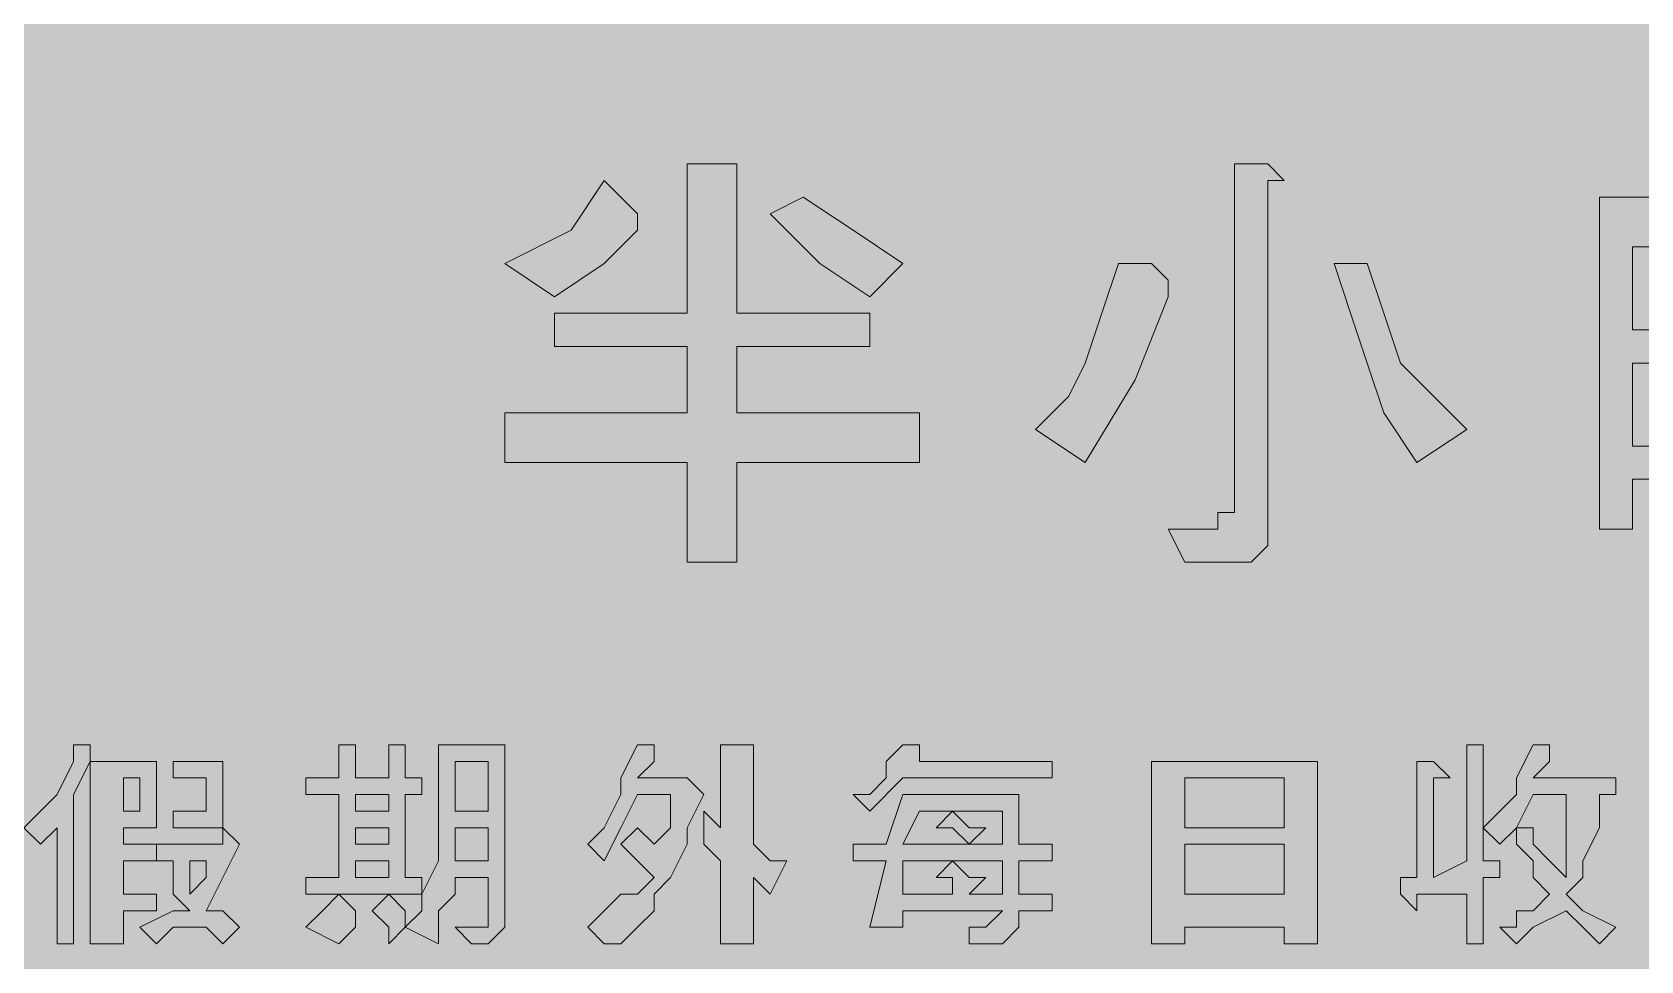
# Model space of a CAD drawing. Header units: metres. Extents: x 9 to 558, y 12 to 259.
# Drawn here: x 137 to 253.4, y 67.2 to 134.3 of the extents above; entities that cross this region are included whole.
import ezdxf

# ---------------------------------------------------------------- set-up
doc = ezdxf.new("R2010")
doc.units = ezdxf.units.M
doc.layers.add('FILL_BLACK_000000', color=7, linetype='Continuous', true_color=0x000000)
doc.layers.add('FILL_YELLOW_FFFF00', color=7, linetype='Continuous', true_color=0xffff00)

msp = doc.modelspace()

# ---------------------------------------------------------------- hatches: boundary and pattern name
at = {"layer": 'FILL_BLACK_000000', "true_color": 0x000000}
h = msp.add_hatch(color=7, dxfattribs=at)
h.dxf.hatch_style = 1
h.paths.add_polyline_path([(184.41, 124.8), (186.81, 124.8), (188.01, 124.8), (188.01, 123.6), (188.01, 114), (197.61, 114), (197.61, 111.6), (188.01, 111.6), (188.01, 106.8), (201.21, 106.8), (201.21, 103.2), (188.01, 103.2), (188.01, 96), (184.41, 96), (184.41, 103.2), (171.21, 103.2), (171.21, 106.8), (184.41, 106.8), (184.41, 111.6), (174.81, 111.6), (174.81, 114), (184.41, 114), (184.41, 124.8)])
h = msp.add_hatch(color=7, dxfattribs=at)
h.dxf.hatch_style = 1
h.paths.add_polyline_path([(226.41, 124.8), (227.61, 123.6), (226.41, 123.6), (226.41, 99.6), (226.41, 98.4), (226.41, 97.2), (225.21, 96), (222.81, 96), (220.41, 96), (219.21, 98.4), (221.61, 98.4), (222.81, 98.4), (222.81, 99.6), (224.01, 99.6), (224.01, 100.8), (224.01, 124.8), (225.21, 124.8), (226.41, 124.8)])
h = msp.add_hatch(color=7, dxfattribs=at)
h.dxf.hatch_style = 1
h.paths.add_polyline_path([(180.81, 121.2), (180.81, 120), (178.41, 117.6), (174.81, 115.2), (171.21, 117.6), (176.01, 120), (178.41, 123.6), (179.61, 122.4), (180.81, 121.2)])
h = msp.add_hatch(color=7, dxfattribs=at)
h.dxf.hatch_style = 1
h.paths.add_polyline_path([(196.41, 120), (200.01, 117.6), (197.61, 115.2), (194.01, 117.6), (190.41, 121.2), (192.81, 122.4), (196.41, 120)])
h = msp.add_hatch(color=7, dxfattribs=at)
h.dxf.hatch_style = 1
h.paths.add_polyline_path([(256.41, 99.6), (256.41, 102), (252.81, 102), (252.81, 98.4), (250.41, 98.4), (250.41, 99.6), (250.41, 122.4), (258.81, 122.4), (258.81, 99.6), (256.41, 99.6)])
h.paths.add_polyline_path([(252.81, 118.8), (252.81, 112.8), (256.41, 112.8), (256.41, 118.8), (252.81, 118.8)], flags=16)
h.paths.add_polyline_path([(256.41, 110.4), (252.81, 110.4), (252.81, 104.4), (256.41, 104.4), (256.41, 110.4)], flags=16)
h = msp.add_hatch(color=7, dxfattribs=at)
h.dxf.hatch_style = 1
h.paths.add_polyline_path([(212.01, 108), (213.21, 110.4), (214.41, 114), (215.61, 117.6), (218.01, 117.6), (219.21, 116.4), (219.21, 115.2), (216.81, 109.2), (213.21, 103.2), (209.61, 105.6), (212.01, 108)])
h = msp.add_hatch(color=7, dxfattribs=at)
h.dxf.hatch_style = 1
h.paths.add_polyline_path([(234.81, 106.8), (233.61, 110.4), (232.41, 114), (231.21, 117.6), (233.61, 117.6), (234.81, 114), (236.01, 110.4), (238.41, 108), (240.81, 105.6), (237.21, 103.2), (234.81, 106.8)])
h = msp.add_hatch(color=7, dxfattribs=at)
h.dxf.hatch_style = 1
h.paths.add_polyline_path([(141.21, 81.6), (140.01, 79.2), (140.01, 68.4), (138.81, 68.4), (138.81, 76.8), (137.61, 75.6), (136.41, 76.8), (137.61, 78), (138.81, 79.2), (140.01, 81.6), (140.01, 82.8), (141.21, 82.8), (141.21, 81.6)])
h = msp.add_hatch(color=7, dxfattribs=at)
h.dxf.hatch_style = 1
h.paths.add_polyline_path([(160.41, 81.6), (160.41, 80.4), (162.81, 80.4), (162.81, 82.8), (164.01, 82.8), (164.01, 81.6), (164.01, 80.4), (165.21, 80.4), (165.21, 79.2), (164.01, 79.2), (164.01, 73.2), (165.21, 73.2), (165.21, 72), (156.81, 72), (156.81, 73.2), (159.21, 73.2), (159.21, 79.2), (156.81, 79.2), (156.81, 80.4), (159.21, 80.4), (159.21, 82.8), (160.41, 82.8), (160.41, 81.6)])
h.paths.add_polyline_path([(160.41, 75.6), (162.81, 75.6), (162.81, 76.8), (160.41, 76.8), (160.41, 75.6)], flags=16)
h.paths.add_polyline_path([(160.41, 74.4), (160.41, 73.2), (162.81, 73.2), (162.81, 74.4), (160.41, 74.4)], flags=16)
h.paths.add_polyline_path([(162.81, 79.2), (160.41, 79.2), (160.41, 78), (162.81, 78), (162.81, 79.2)], flags=16)
h = msp.add_hatch(color=7, dxfattribs=at)
h.dxf.hatch_style = 1
h.paths.add_polyline_path([(171.21, 69.6), (170.01, 68.4), (168.81, 68.4), (167.61, 69.6), (168.81, 69.6), (170.01, 69.6), (170.01, 70.8), (170.01, 73.2), (167.61, 73.2), (167.61, 72), (166.41, 70.8), (166.41, 69.6), (166.41, 68.4), (164.01, 69.6), (165.21, 70.8), (165.21, 72), (166.41, 74.4), (166.41, 75.6), (166.41, 82.8), (171.21, 82.8), (171.21, 70.8), (171.21, 69.6)])
h.paths.add_polyline_path([(167.61, 76.8), (167.61, 74.4), (170.01, 74.4), (170.01, 76.8), (167.61, 76.8)], flags=16)
h.paths.add_polyline_path([(170.01, 81.6), (167.61, 81.6), (167.61, 78), (170.01, 78), (170.01, 81.6)], flags=16)
h = msp.add_hatch(color=7, dxfattribs=at)
h.dxf.hatch_style = 1
h.paths.add_polyline_path([(182.01, 82.8), (182.01, 81.6), (180.81, 80.4), (183.21, 80.4), (184.41, 80.4), (185.61, 79.2), (184.41, 76.8), (184.41, 75.6), (183.21, 73.2), (182.01, 72), (182.01, 70.8), (180.81, 69.6), (179.61, 68.4), (178.41, 68.4), (177.21, 69.6), (178.41, 70.8), (179.61, 72), (180.81, 72), (182.01, 73.2), (180.81, 74.4), (179.61, 75.6), (180.81, 76.8), (182.01, 75.6), (183.21, 76.8), (183.21, 79.2), (180.81, 79.2), (179.61, 76.8), (178.41, 74.4), (177.21, 75.6), (178.41, 76.8), (179.61, 79.2), (179.61, 80.4), (180.81, 82.8), (182.01, 82.8)])
h = msp.add_hatch(color=7, dxfattribs=at)
h.dxf.hatch_style = 1
h.paths.add_polyline_path([(189.21, 82.8), (189.21, 81.6), (189.21, 75.6), (190.41, 74.4), (191.61, 74.4), (190.41, 72), (189.21, 73.2), (189.21, 68.4), (186.81, 68.4), (186.81, 74.4), (185.61, 75.6), (185.61, 76.8), (185.61, 78), (186.81, 76.8), (186.81, 82.8), (188.01, 82.8), (189.21, 82.8)])
h = msp.add_hatch(color=7, dxfattribs=at)
h.dxf.hatch_style = 1
h.paths.add_polyline_path([(197.61, 79.2), (198.81, 80.4), (198.81, 81.6), (200.01, 82.8), (201.21, 82.8), (201.21, 81.6), (210.81, 81.6), (210.81, 80.4), (200.01, 80.4), (197.61, 78), (196.41, 79.2), (197.61, 79.2)])
h = msp.add_hatch(color=7, dxfattribs=at)
h.dxf.hatch_style = 1
h.paths.add_polyline_path([(237.21, 73.2), (237.21, 81.6), (238.41, 81.6), (239.61, 80.4), (238.41, 80.4), (238.41, 73.2), (240.81, 74.4), (240.81, 82.8), (242.01, 82.8), (242.01, 74.4), (243.21, 74.4), (243.21, 73.2), (242.01, 73.2), (242.01, 68.4), (240.81, 68.4), (240.81, 72), (237.21, 72), (237.21, 70.8), (236.01, 72), (236.01, 73.2), (237.21, 73.2)])
h = msp.add_hatch(color=7, dxfattribs=at)
h.dxf.hatch_style = 1
h.paths.add_polyline_path([(242.01, 76.8), (243.21, 78), (244.41, 79.2), (244.41, 80.4), (245.61, 82.8), (246.81, 82.8), (246.81, 81.6), (245.61, 80.4), (251.61, 80.4), (251.61, 79.2), (250.41, 79.2), (250.41, 76.8), (249.21, 74.4), (249.21, 73.2), (248.01, 72), (249.21, 70.8), (251.61, 69.6), (250.41, 68.4), (249.21, 69.6), (248.01, 70.8), (245.61, 69.6), (244.41, 68.4), (243.21, 69.6), (244.41, 69.6), (244.41, 70.8), (245.61, 70.8), (246.81, 72), (245.61, 73.2), (245.61, 74.4), (244.41, 75.6), (244.41, 76.8), (243.21, 75.6), (242.01, 76.8)])
h.paths.add_polyline_path([(245.61, 76.8), (245.61, 75.6), (246.81, 74.4), (248.01, 73.2), (248.01, 74.4), (248.01, 75.6), (248.01, 76.8), (248.01, 79.2), (245.61, 79.2), (244.41, 76.8), (245.61, 76.8)], flags=16)
h = msp.add_hatch(color=7, dxfattribs=at)
h.dxf.hatch_style = 1
h.paths.add_polyline_path([(146.01, 76.8), (143.61, 76.8), (143.61, 75.6), (146.01, 75.6), (146.01, 74.4), (143.61, 74.4), (143.61, 72), (146.01, 72), (146.01, 70.8), (143.61, 70.8), (143.61, 68.4), (141.21, 68.4), (141.21, 81.6), (146.01, 81.6), (146.01, 76.8)])
h.paths.add_polyline_path([(144.81, 80.4), (143.61, 80.4), (143.61, 78), (144.81, 78), (144.81, 80.4)], flags=16)
h = msp.add_hatch(color=7, dxfattribs=at)
h.dxf.hatch_style = 1
h.paths.add_polyline_path([(150.81, 81.6), (150.81, 76.8), (147.21, 76.8), (147.21, 78), (149.61, 78), (149.61, 80.4), (147.21, 80.4), (147.21, 81.6), (150.81, 81.6)])
h = msp.add_hatch(color=7, dxfattribs=at)
h.dxf.hatch_style = 1
h.paths.add_polyline_path([(230.01, 68.4), (227.61, 68.4), (227.61, 69.6), (220.41, 69.6), (220.41, 68.4), (218.01, 68.4), (218.01, 81.6), (230.01, 81.6), (230.01, 68.4)])
h.paths.add_polyline_path([(220.41, 75.6), (220.41, 72), (227.61, 72), (227.61, 75.6), (220.41, 75.6)], flags=16)
h.paths.add_polyline_path([(227.61, 80.4), (220.41, 80.4), (220.41, 76.8), (227.61, 76.8), (227.61, 80.4)], flags=16)
h = msp.add_hatch(color=7, dxfattribs=at)
h.dxf.hatch_style = 1
h.paths.add_polyline_path([(210.81, 75.6), (210.81, 74.4), (208.41, 74.4), (208.41, 72), (210.81, 72), (210.81, 70.8), (208.41, 70.8), (208.41, 69.6), (207.21, 68.4), (206.01, 68.4), (204.81, 68.4), (204.81, 69.6), (206.01, 69.6), (207.21, 70.8), (200.01, 70.8), (200.01, 69.6), (197.61, 69.6), (198.81, 74.4), (196.41, 74.4), (196.41, 75.6), (198.81, 75.6), (200.01, 79.2), (208.41, 79.2), (208.41, 75.6), (210.81, 75.6)])
h.paths.add_polyline_path([(201.21, 78), (200.01, 75.6), (204.81, 75.6), (207.21, 75.6), (207.21, 78), (203.61, 78), (201.21, 78)], flags=16)
h.paths.add_polyline_path([(204.81, 72), (207.21, 72), (207.21, 74.4), (203.61, 74.4), (204.81, 73.2), (206.01, 73.2), (204.81, 72)], flags=16)
h.paths.add_polyline_path([(200.01, 74.4), (200.01, 72), (203.61, 72), (203.61, 73.2), (202.41, 73.2), (203.61, 74.4), (200.01, 74.4)], flags=16)
h = msp.add_hatch(color=7, dxfattribs=at)
h.dxf.hatch_style = 1
h.paths.add_polyline_path([(202.41, 76.8), (203.61, 78), (204.81, 76.8), (206.01, 76.8), (204.81, 75.6), (203.61, 76.8), (202.41, 76.8)])
h = msp.add_hatch(color=7, dxfattribs=at)
h.dxf.hatch_style = 1
h.paths.add_polyline_path([(146.01, 75.6), (150.81, 75.6), (150.81, 76.8), (152.01, 75.6), (150.81, 73.2), (149.61, 70.8), (150.81, 70.8), (152.01, 69.6), (150.81, 68.4), (149.61, 69.6), (148.41, 69.6), (147.21, 69.6), (146.01, 68.4), (144.81, 69.6), (147.21, 70.8), (148.41, 70.8), (147.21, 72), (147.21, 74.4), (146.01, 74.4), (146.01, 75.6)])
h.paths.add_polyline_path([(148.41, 72), (149.61, 73.2), (149.61, 74.4), (148.41, 74.4), (148.41, 73.2), (148.41, 72)], flags=16)
h = msp.add_hatch(color=7, dxfattribs=at)
h.dxf.hatch_style = 1
h.paths.add_polyline_path([(158.01, 70.8), (159.21, 72), (160.41, 70.8), (160.41, 69.6), (159.21, 68.4), (156.81, 69.6), (158.01, 70.8)])
h = msp.add_hatch(color=7, dxfattribs=at)
h.dxf.hatch_style = 1
h.paths.add_polyline_path([(164.01, 70.8), (164.01, 69.6), (162.81, 68.4), (162.81, 69.6), (161.61, 70.8), (162.81, 72), (164.01, 70.8)])
at = {"layer": 'FILL_YELLOW_FFFF00', "true_color": 0xffff00}
h = msp.add_hatch(color=7, dxfattribs=at)
h.dxf.hatch_style = 1
h.paths.add_polyline_path([(552.02, 259.18), (553.41, 259.05), (554.8, 258.69), (556.41, 258), (557.1, 256.39), (557.46, 255), (557.59, 253.61), (557.61, 252), (557.61, 19.2), (557.61, 15.6), (557.01, 14.85), (556.6, 14.08), (556.41, 13.2), (554.8, 12.51), (553.41, 12.15), (552.02, 12.02), (550.41, 12), (16.41, 12), (14.01, 12), (13.13, 12.19), (12.36, 12.6), (11.61, 13.2), (10.22, 14.81), (9.8, 15.52), (9.51, 16.2), (9.25, 17.59), (9.21, 19.2), (9.21, 252), (9.21, 255.6), (9.61, 255.65), (9.92, 255.81), (10.41, 256.35), (10.9, 257.12), (11.61, 258), (12.36, 258.6), (13.13, 259.01), (14.01, 259.2), (16.41, 259.2), (550.41, 259.2), (552.02, 259.18)])

# ---------------------------------------------------------------- linework, layer by layer
at = {"layer": 'FILL_BLACK_000000', "lineweight": 0, "true_color": 0x000000}
for points in [[(184.41, 124.8), (186.81, 124.8), (188.01, 124.8), (188.01, 123.6), (188.01, 114), (197.61, 114), (197.61, 111.6), (188.01, 111.6), (188.01, 106.8), (201.21, 106.8), (201.21, 103.2), (188.01, 103.2), (188.01, 96), (184.41, 96), (184.41, 103.2), (171.21, 103.2), (171.21, 106.8), (184.41, 106.8), (184.41, 111.6), (174.81, 111.6), (174.81, 114), (184.41, 114)], [(226.41, 124.8), (227.61, 123.6), (226.41, 123.6), (226.41, 99.6), (226.41, 98.4), (226.41, 97.2), (225.21, 96), (222.81, 96), (220.41, 96), (219.21, 98.4), (221.61, 98.4), (222.81, 98.4), (222.81, 99.6), (224.01, 99.6), (224.01, 100.8), (224.01, 124.8), (225.21, 124.8)], [(180.81, 121.2), (180.81, 120), (178.41, 117.6), (174.81, 115.2), (171.21, 117.6), (176.01, 120), (178.41, 123.6), (179.61, 122.4)], [(196.41, 120), (200.01, 117.6), (197.61, 115.2), (194.01, 117.6), (190.41, 121.2), (192.81, 122.4)], [(256.41, 99.6), (256.41, 102), (252.81, 102), (252.81, 98.4), (250.41, 98.4), (250.41, 99.6), (250.41, 122.4), (258.81, 122.4), (258.81, 99.6)], [(252.81, 118.8), (252.81, 112.8), (256.41, 112.8), (256.41, 118.8)], [(212.01, 108), (213.21, 110.4), (214.41, 114), (215.61, 117.6), (218.01, 117.6), (219.21, 116.4), (219.21, 115.2), (216.81, 109.2), (213.21, 103.2), (209.61, 105.6)], [(234.81, 106.8), (233.61, 110.4), (232.41, 114), (231.21, 117.6), (233.61, 117.6), (234.81, 114), (236.01, 110.4), (238.41, 108), (240.81, 105.6), (237.21, 103.2)], [(256.41, 110.4), (252.81, 110.4), (252.81, 104.4), (256.41, 104.4)], [(141.21, 81.6), (140.01, 79.2), (140.01, 68.4), (138.81, 68.4), (138.81, 76.8), (137.61, 75.6), (136.41, 76.8), (137.61, 78), (138.81, 79.2), (140.01, 81.6), (140.01, 82.8), (141.21, 82.8)], [(160.41, 81.6), (160.41, 80.4), (162.81, 80.4), (162.81, 82.8), (164.01, 82.8), (164.01, 81.6), (164.01, 80.4), (165.21, 80.4), (165.21, 79.2), (164.01, 79.2), (164.01, 73.2), (165.21, 73.2), (165.21, 72), (156.81, 72), (156.81, 73.2), (159.21, 73.2), (159.21, 79.2), (156.81, 79.2), (156.81, 80.4), (159.21, 80.4), (159.21, 82.8), (160.41, 82.8)], [(171.21, 69.6), (170.01, 68.4), (168.81, 68.4), (167.61, 69.6), (168.81, 69.6), (170.01, 69.6), (170.01, 70.8), (170.01, 73.2), (167.61, 73.2), (167.61, 72), (166.41, 70.8), (166.41, 69.6), (166.41, 68.4), (164.01, 69.6), (165.21, 70.8), (165.21, 72), (166.41, 74.4), (166.41, 75.6), (166.41, 82.8), (171.21, 82.8), (171.21, 70.8)], [(182.01, 82.8), (182.01, 81.6), (180.81, 80.4), (183.21, 80.4), (184.41, 80.4), (185.61, 79.2), (184.41, 76.8), (184.41, 75.6), (183.21, 73.2), (182.01, 72), (182.01, 70.8), (180.81, 69.6), (179.61, 68.4), (178.41, 68.4), (177.21, 69.6), (178.41, 70.8), (179.61, 72), (180.81, 72), (182.01, 73.2), (180.81, 74.4), (179.61, 75.6), (180.81, 76.8), (182.01, 75.6), (183.21, 76.8), (183.21, 79.2), (180.81, 79.2), (179.61, 76.8), (178.41, 74.4), (177.21, 75.6), (178.41, 76.8), (179.61, 79.2), (179.61, 80.4), (180.81, 82.8)], [(189.21, 82.8), (189.21, 81.6), (189.21, 75.6), (190.41, 74.4), (191.61, 74.4), (190.41, 72), (189.21, 73.2), (189.21, 68.4), (186.81, 68.4), (186.81, 74.4), (185.61, 75.6), (185.61, 76.8), (185.61, 78), (186.81, 76.8), (186.81, 82.8), (188.01, 82.8)], [(197.61, 79.2), (198.81, 80.4), (198.81, 81.6), (200.01, 82.8), (201.21, 82.8), (201.21, 81.6), (210.81, 81.6), (210.81, 80.4), (200.01, 80.4), (197.61, 78), (196.41, 79.2)], [(237.21, 73.2), (237.21, 81.6), (238.41, 81.6), (239.61, 80.4), (238.41, 80.4), (238.41, 73.2), (240.81, 74.4), (240.81, 82.8), (242.01, 82.8), (242.01, 74.4), (243.21, 74.4), (243.21, 73.2), (242.01, 73.2), (242.01, 68.4), (240.81, 68.4), (240.81, 72), (237.21, 72), (237.21, 70.8), (236.01, 72), (236.01, 73.2)], [(242.01, 76.8), (243.21, 78), (244.41, 79.2), (244.41, 80.4), (245.61, 82.8), (246.81, 82.8), (246.81, 81.6), (245.61, 80.4), (251.61, 80.4), (251.61, 79.2), (250.41, 79.2), (250.41, 76.8), (249.21, 74.4), (249.21, 73.2), (248.01, 72), (249.21, 70.8), (251.61, 69.6), (250.41, 68.4), (249.21, 69.6), (248.01, 70.8), (245.61, 69.6), (244.41, 68.4), (243.21, 69.6), (244.41, 69.6), (244.41, 70.8), (245.61, 70.8), (246.81, 72), (245.61, 73.2), (245.61, 74.4), (244.41, 75.6), (244.41, 76.8), (243.21, 75.6)], [(146.01, 76.8), (143.61, 76.8), (143.61, 75.6), (146.01, 75.6), (146.01, 74.4), (143.61, 74.4), (143.61, 72), (146.01, 72), (146.01, 70.8), (143.61, 70.8), (143.61, 68.4), (141.21, 68.4), (141.21, 81.6), (146.01, 81.6)], [(150.81, 81.6), (150.81, 76.8), (147.21, 76.8), (147.21, 78), (149.61, 78), (149.61, 80.4), (147.21, 80.4), (147.21, 81.6)], [(170.01, 81.6), (167.61, 81.6), (167.61, 78), (170.01, 78)], [(230.01, 68.4), (227.61, 68.4), (227.61, 69.6), (220.41, 69.6), (220.41, 68.4), (218.01, 68.4), (218.01, 81.6), (230.01, 81.6)], [(144.81, 80.4), (143.61, 80.4), (143.61, 78), (144.81, 78)], [(227.61, 80.4), (220.41, 80.4), (220.41, 76.8), (227.61, 76.8)], [(162.81, 79.2), (160.41, 79.2), (160.41, 78), (162.81, 78)], [(210.81, 75.6), (210.81, 74.4), (208.41, 74.4), (208.41, 72), (210.81, 72), (210.81, 70.8), (208.41, 70.8), (208.41, 69.6), (207.21, 68.4), (206.01, 68.4), (204.81, 68.4), (204.81, 69.6), (206.01, 69.6), (207.21, 70.8), (200.01, 70.8), (200.01, 69.6), (197.61, 69.6), (198.81, 74.4), (196.41, 74.4), (196.41, 75.6), (198.81, 75.6), (200.01, 79.2), (208.41, 79.2), (208.41, 75.6)], [(245.61, 76.8), (245.61, 75.6), (246.81, 74.4), (248.01, 73.2), (248.01, 74.4), (248.01, 75.6), (248.01, 76.8), (248.01, 79.2), (245.61, 79.2), (244.41, 76.8)], [(201.21, 78), (200.01, 75.6), (204.81, 75.6), (207.21, 75.6), (207.21, 78), (203.61, 78)], [(202.41, 76.8), (203.61, 78), (204.81, 76.8), (206.01, 76.8), (204.81, 75.6), (203.61, 76.8)], [(146.01, 75.6), (150.81, 75.6), (150.81, 76.8), (152.01, 75.6), (150.81, 73.2), (149.61, 70.8), (150.81, 70.8), (152.01, 69.6), (150.81, 68.4), (149.61, 69.6), (148.41, 69.6), (147.21, 69.6), (146.01, 68.4), (144.81, 69.6), (147.21, 70.8), (148.41, 70.8), (147.21, 72), (147.21, 74.4), (146.01, 74.4)], [(160.41, 75.6), (162.81, 75.6), (162.81, 76.8), (160.41, 76.8)], [(167.61, 76.8), (167.61, 74.4), (170.01, 74.4), (170.01, 76.8)], [(220.41, 75.6), (220.41, 72), (227.61, 72), (227.61, 75.6)], [(148.41, 72), (149.61, 73.2), (149.61, 74.4), (148.41, 74.4), (148.41, 73.2)], [(160.41, 74.4), (160.41, 73.2), (162.81, 73.2), (162.81, 74.4)], [(200.01, 74.4), (200.01, 72), (203.61, 72), (203.61, 73.2), (202.41, 73.2), (203.61, 74.4)], [(204.81, 72), (207.21, 72), (207.21, 74.4), (203.61, 74.4), (204.81, 73.2), (206.01, 73.2)], [(158.01, 70.8), (159.21, 72), (160.41, 70.8), (160.41, 69.6), (159.21, 68.4), (156.81, 69.6)], [(164.01, 70.8), (164.01, 69.6), (162.81, 68.4), (162.81, 69.6), (161.61, 70.8), (162.81, 72)]]:
    msp.add_lwpolyline(points, close=True, dxfattribs=at)

doc.saveas('drawing.dxf')
